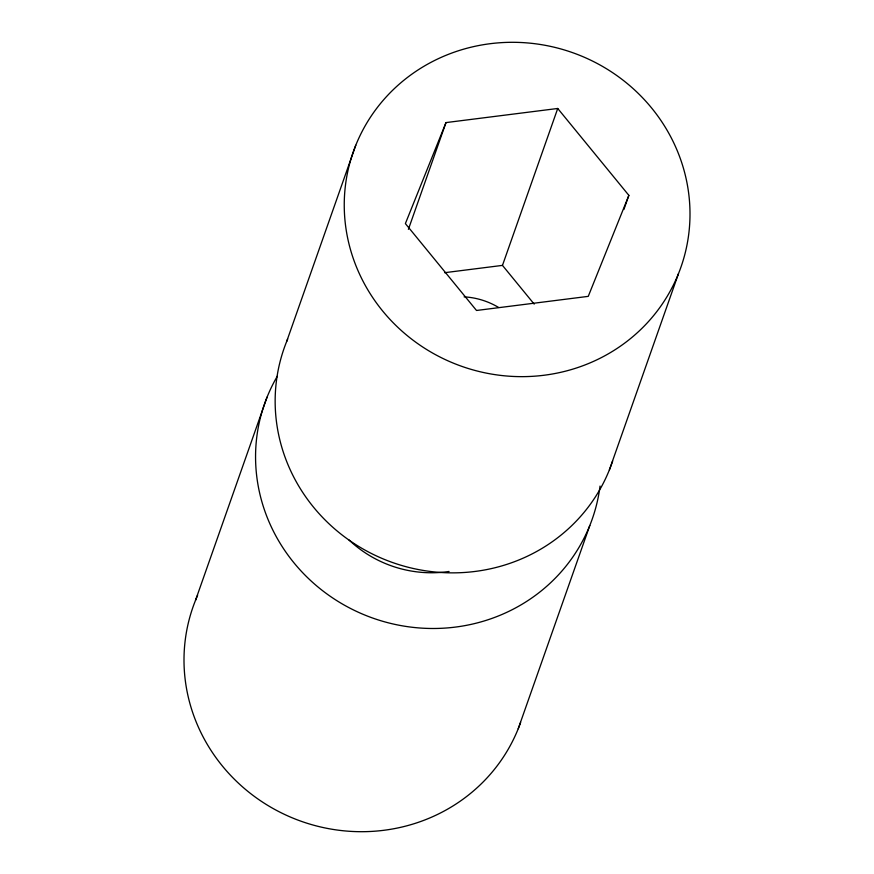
<?xml version="1.0" encoding="UTF-8"?>
<svg xmlns="http://www.w3.org/2000/svg" width="874" height="874" viewBox="0 0 874 874"><rect width="100%" height="100%" fill="white"/><g stroke="black" fill="none" stroke-linecap="round" stroke-linejoin="round"><path stroke-width="1.31" d="M195.525 600.318L267.083 397.113M286.672 341.483L355.762 145.27M408.398 229.349L445.991 122.589L557.732 108.474L628.865 195.361L623.883 209.509M534.189 304.119L502.474 265.39L557.732 108.474M518.238 728.73L589.797 525.525M609.386 469.895L678.475 273.682A173.675 166.355 19.4 0 0 490.194 43.7A173.675 166.355 19.4 0 0 382.692 311.046A173.675 166.355 19.4 0 0 678.475 273.682M445.991 122.589L405.383 223.591L476.516 310.478L588.257 296.362L628.865 195.361M444.593 272.699L502.474 265.39M612.652 461.002A173.675 166.355 19.4 0 1 389.258 561.316A173.675 166.355 19.4 0 1 287.699 338.992M464.094 296.854A72.367 69.308 19.4 0 1 498.639 307.473M449.072 571.465A115.783 110.9 19.4 0 1 349.043 540.012M600.045 486.075A173.675 166.355 19.4 0 1 375.044 618.868A173.675 166.355 19.4 0 1 277.244 376.333M520.62 722.405A173.675 166.355 19.4 0 1 295.467 819.135A173.675 166.355 19.4 0 1 197.622 595.336"/></g></svg>
